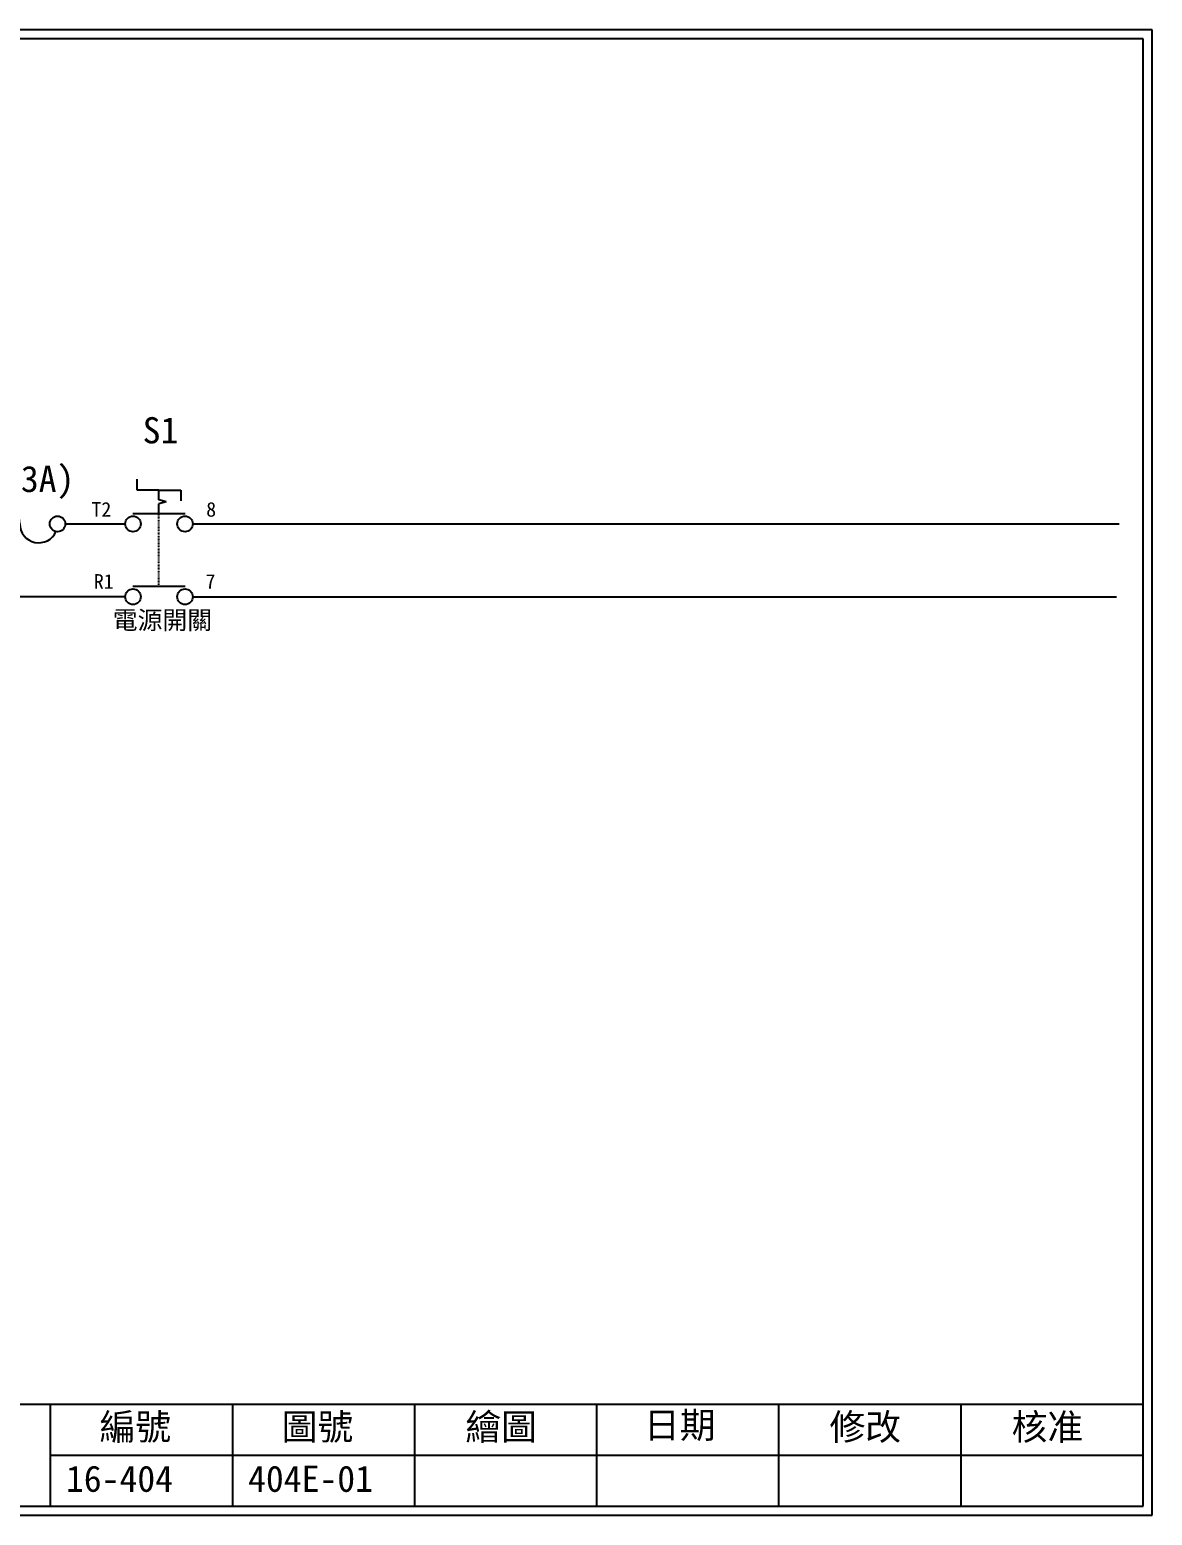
# Model space of a CAD drawing. Extents: x 10 to 297, y 3 to 207.
# Drawn here: x 142.9 to 297, y 3 to 207 of the extents above; entities that cross this region are included whole.
import ezdxf

# ---------------------------------------------------------------- set-up
doc = ezdxf.new("R2010")
doc.units = 0
doc.linetypes.add('DASHED', pattern=[0.2, 0.1, -0.1])
doc.layers.get('0').update_dxf_attribs({"linetype": 'CONTINUOUS'})
for name, color, linetype in [('7', 7, 'CONTINUOUS'), ('圖框層', 7, 'CONTINUOUS'), ('標尺寸層', 3, 'CONTINUOUS')]:
    doc.layers.add(name, color=color, linetype=linetype)
doc.styles.add('CNS', font='romanc.shx', dxfattribs={"bigfont": 'chineset.shx'})
doc.styles.add('STSL', font='kaiu.ttf')

# ---------------------------------------------------------------- blocks, each defined once
blk = doc.blocks.new('FUSE')
at = {"color": 7}
for p, q in [((0, 0), (2.14, 0)), ((14.64, 0), (16.78, 0))]:
    blk.add_line(p, q, dxfattribs=at)
for centre in [(3.21, 0), (13.56, 0)]:
    blk.add_circle(centre, 1.07)
for centre, start, end in [((5.8, 0), 0, 156.116), ((10.98, 0), 180, 336.116)]:
    blk.add_arc(centre, 2.59, start, end, dxfattribs=at)

msp = doc.modelspace()

# ---------------------------------------------------------------- linework, layer by layer
at = {"color": 0}
for p, q in [((157.63, 143.77), (157.63, 145.27)), ((160.63, 143.77), (157.63, 143.77)), ((160.63, 143.77), (163.63, 143.77)), ((163.63, 143.77), (163.63, 142.27)), ((161.63, 142.16), (160.63, 142.43)), ((161.63, 142.16), (160.63, 141.89)), ((147.78, 139.12), (155.99, 139.12)), ((149.92, 139.12), (155.99, 139.12)), ((165.27, 139.12), (292.46, 139.12)), ((155.99, 129.12), (22.17, 129.12)), ((165.27, 129.12), (292.09, 129.12))]:
    msp.add_line(p, q, dxfattribs=at)
at = {"layer": '7', "color": 0}
for p, q in [((160.63, 142.43), (160.63, 143.77)), ((160.63, 140.55), (160.63, 141.89)), ((157.06, 140.55), (164.2, 140.55)), ((157.06, 130.55), (164.2, 130.55))]:
    msp.add_line(p, q, dxfattribs=at)
at = {"layer": '7', "color": 0, "linetype": 'DASHED'}
msp.add_line((160.63, 130.55), (160.63, 140.55), dxfattribs=at)
at = {"layer": '7', "color": 0}
for centre in [(157.06, 139.12), (164.2, 139.12), (157.06, 129.12), (164.2, 129.12)]:
    msp.add_circle(centre, 1.07, dxfattribs=at)
at = {"layer": '圖框層', "color": 0}
for p, q in [((297, 206.97), (10, 206.97)), ((297, 3), (297, 206.97)), ((295.75, 205.72), (11.25, 205.72)), ((295.75, 4.25), (295.75, 205.72)), ((11.25, 18.25), (295.75, 18.25)), ((145.75, 4.25), (145.75, 18.25)), ((170.75, 4.25), (170.75, 18.25)), ((195.75, 4.25), (195.75, 18.25)), ((220.75, 4.25), (220.75, 18.25)), ((245.75, 4.25), (245.75, 18.25)), ((270.75, 4.25), (270.75, 18.25)), ((145.75, 11.25), (295.75, 11.25)), ((11.25, 4.25), (295.75, 4.25)), ((10, 3), (297, 3))]:
    msp.add_line(p, q, dxfattribs=at)

# ---------------------------------------------------------------- block references
at = {"color": 0}
msp.add_blockref('FUSE', (133.14, 139.12), dxfattribs=at)

# ---------------------------------------------------------------- texts
at = {"layer": '圖框層', "color": 0, "style": 'STSL'}
for s, height, p in [('S1', 3.6, (158.39, 150.17)), ('F(3A)', 3.6, (136.77, 143.49)), ('T2', 2, (151.36, 140.11)), ('8', 2, (167.11, 140.11)), ('R1', 2, (151.69, 130.22)), ('7', 2, (167.02, 130.22)), ('編號', 3.6, (152.47, 13.34)), ('圖號', 3.6, (177.47, 13.34)), ('繪圖', 3.6, (202.69, 13.34)), ('日期', 3.6, (227.22, 13.59)), ('修改', 3.6, (252.69, 13.34)), ('核准', 3.6, (277.69, 13.34)), ('16-404', 3.6, (147.86, 6.22)), ('404E-01', 3.6, (172.86, 6.22))]:
    msp.add_text(s, height=height, dxfattribs=at).set_placement(p)
at = {"layer": '標尺寸層', "color": 0, "insert": (154.28, 127.16), "char_height": 2.5, "width": 14.0847, "attachment_point": 1, "style": 'CNS'}
msp.add_mtext('{\\fDFKai-SB|b0|i0|c136|p65;電源開關}', dxfattribs=at)

doc.saveas('drawing.dxf')
